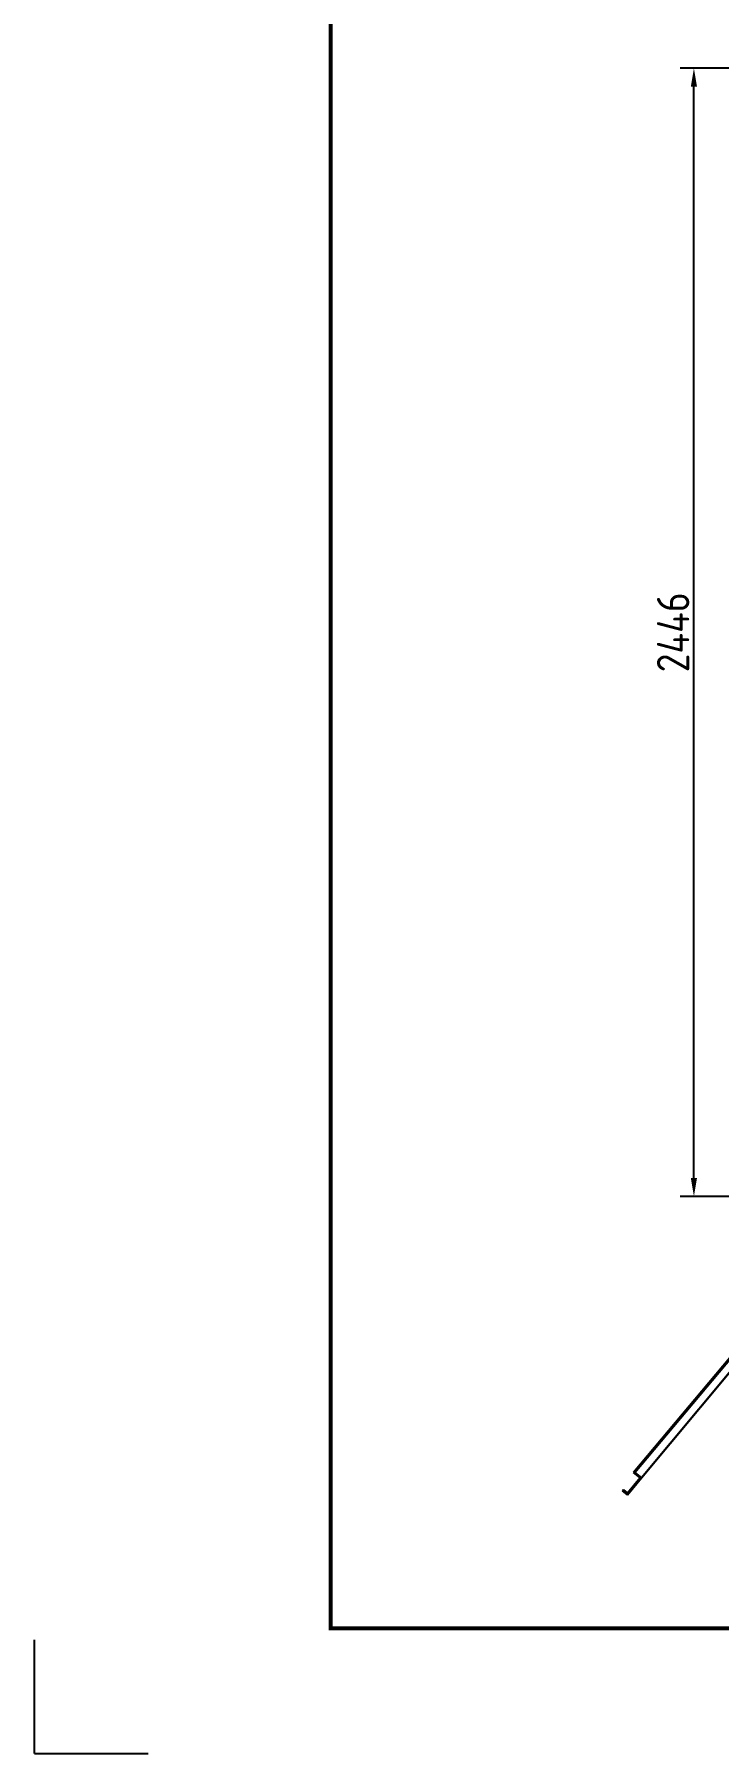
# Model space of a CAD drawing. Header units: millimetres. Extents: x 116956 to 138384, y -169944 to -162492.
# Drawn here: x 128023 to 129505, y -169819 to -166091 of the extents above; entities that cross this region are included whole.
import ezdxf

# ---------------------------------------------------------------- set-up
doc = ezdxf.new("R2010")
doc.units = ezdxf.units.MM
doc.header["$LTSCALE"] = 13
for name, color, linetype in [('1', 4, 'Continuous'), ('PDF_几何图形', 7, 'Continuous'), ('粗实线', 4, 'Continuous')]:
    doc.layers.add(name, color=color, linetype=linetype)
doc.layers.add('paper', color=254, linetype='Continuous', plot=False)
doc.layers.add('标注、文本', color=3, linetype='Continuous', lineweight=25)
doc.styles.get("Standard").update_dxf_attribs({"font": 'gbenor.shx', "bigfont": 'gbcbig.shx'})
doc.dimstyles.new('1-15', dxfattribs={"dimscale": 20, "dimtxt": 3.5, "dimasz": 2, "dimexe": 1.5, "dimexo": 0.5, "dimgap": 0.5, "dimtad": 1, "dimtoh": 1, "dimdec": 1, "dimdsep": 46, "dimtxsty": 'Standard', "dimcen": 2.5, "dimclrd": 3, "dimclre": 3, "dimclrt": 3, "dimadec": 0, "dimazin": 2, "dimtfac": 1, "dimtdec": 1, "dimtmove": 0, "dimatfit": 2, "dimfxl": 1, "dimarcsym": 0})

# ---------------------------------------------------------------- blocks, each defined once
blk = doc.blocks.new('*D1495')
at = {"layer": 'Defpoints', "color": 0, "transparency": 16777216}
for p in [(129451.6, -166164.7), (130101.4, -166164.7), (129846.4, -168610.7)]:
    blk.add_point(p, dxfattribs=at)
at = {"layer": '标注、文本', "color": 3, "lineweight": -2, "transparency": 16777216}
for p, q in [((130091.4, -166164.7), (129421.6, -166164.7)), ((129451.6, -168570.7), (129451.6, -166204.7)), ((129836.4, -168610.7), (129421.6, -168610.7))]:
    blk.add_line(p, q, dxfattribs=at)
at = {"layer": '标注、文本', "color": 3, "transparency": 16777216}
for points in [[(129445, -166204.7), (129458.3, -166204.7), (129451.6, -166164.7)], [(129445, -168570.7), (129458.3, -168570.7), (129451.6, -168610.7)]]:
    blk.add_solid(points, dxfattribs=at)
at = {"layer": '标注、文本', "color": 3, "transparency": 16777216, "insert": (129406.6, -167387.7), "char_height": 70, "attachment_point": 5, "rotation": 90}
blk.add_mtext('2446', dxfattribs=at)

msp = doc.modelspace()

# ---------------------------------------------------------------- linework, layer by layer
at = {"layer": '1', "const_width": 8.634}
msp.add_lwpolyline([(128664.519, -169547.221), (138136.839, -169547.221), (138136.839, -162738.991), (128664.519, -162738.991), (128664.519, -169547.221)], dxfattribs=at)
at = {"layer": 'paper'}
for q in [(128023.164, -169571.888), (128269.839, -169818.563)]:
    msp.add_line((128023.164, -169818.563), q, dxfattribs=at)
at = {"layer": 'PDF_几何图形'}
for p, q in [((129847.539, -168581.437), (129320.696, -169209.055)), ((129847.539, -168584.746), (129324.005, -169209.055)), ((129861.186, -168593.017), (129338.066, -169221.048)), ((129324.005, -169209.055), (129338.066, -169221.048)), ((129298.777, -169246.689), (129297.123, -169248.757)), ((129298.777, -169246.689), (129307.462, -169254.134)), ((129338.066, -169221.048), (129307.462, -169257.442)), ((129297.123, -169248.757), (129307.462, -169257.442))]:
    msp.add_line(p, q, dxfattribs=at)
msp.add_lwpolyline([(129320.696, -169209.055), (129335.171, -169221.048), (129307.462, -169254.134)], dxfattribs=at)
at = {"layer": '粗实线', "lineweight": 30}
for p, q in [((129847.539, -168581.437), (129320.696, -169209.055)), ((129847.539, -168584.746), (129324.005, -169209.055)), ((129861.186, -168593.017), (129338.066, -169221.048)), ((129324.005, -169209.055), (129338.066, -169221.048)), ((129298.777, -169246.689), (129297.123, -169248.757)), ((129298.777, -169246.689), (129307.462, -169254.134)), ((129338.066, -169221.048), (129307.462, -169257.442)), ((129297.123, -169248.757), (129307.462, -169257.442))]:
    msp.add_line(p, q, dxfattribs=at)
msp.add_lwpolyline([(129320.696, -169209.055), (129335.171, -169221.048), (129307.462, -169254.134)], dxfattribs=at)

# ---------------------------------------------------------------- dimensions: what is measured, and where the dimension line sits
at = {"layer": '标注、文本'}
dim = msp.add_linear_dim(base=(129451.649, -166164.737), p1=(129846.422, -168610.718), p2=(130101.422, -166164.737), angle=90, dimstyle='1-15', dxfattribs=at)
dim.commit()
dim.dimension.update_dxf_attribs({"geometry": '*D1495', "text_midpoint": (129406.649, -167387.727)})

doc.saveas('drawing.dxf')
